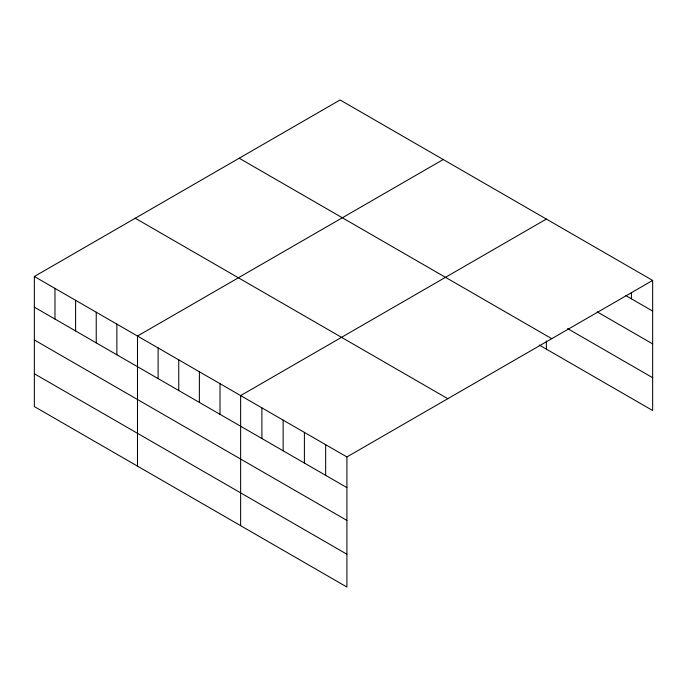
<?xml version="1.0" encoding="UTF-8"?>
<svg xmlns="http://www.w3.org/2000/svg" width="687" height="687" viewBox="0 0 687 687"><rect width="100%" height="100%" fill="white"/><g stroke="black" fill="none" stroke-linecap="round" stroke-linejoin="round"><path stroke-width="1.03" d="M34.35 276.492L346.909 456.941L346.909 587.033L34.35 406.575L34.35 276.492L340.091 99.967L652.65 280.425L652.65 410.508L539.209 345.011M443.235 159.521L137.494 336.037L137.494 466.129M546.38 219.067L240.639 395.592L240.639 525.675M346.909 456.941L652.65 280.425M625.848 295.608L652.65 311.082M597.209 311.881L652.65 343.895M567.634 328.618L652.65 377.695M239.196 158.225L551.755 338.674M135.245 218.243L447.804 398.692M34.35 307.149L346.909 487.598M34.35 339.962L346.909 520.411M34.35 373.762L346.909 554.22M631.396 292.464L631.396 298.811M546.38 340.95L546.38 349.159M325.655 444.669L325.655 475.327M304.401 432.398L304.401 463.055M283.147 420.135L283.147 450.792M261.893 407.863L261.893 438.521M220.012 383.681L220.012 414.338M199.376 371.77L199.376 402.427M178.749 359.859L178.749 390.517M158.122 347.948L158.122 378.606M116.867 324.127L116.867 354.784M96.24 312.224L96.24 342.882M75.604 300.313L75.604 330.971M54.977 288.403L54.977 319.06"/></g></svg>
